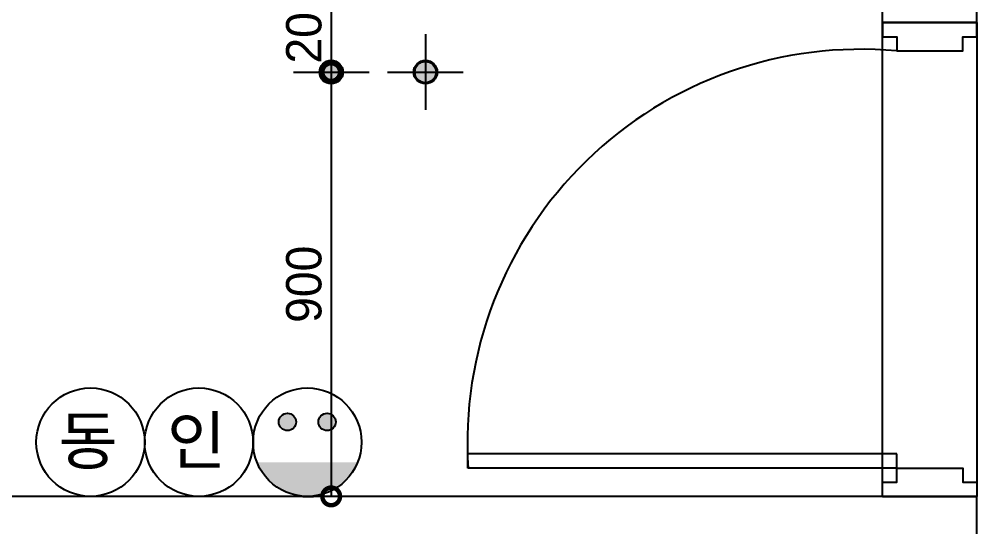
# Model space of a CAD drawing. Header units: inches. Extents: x 220271 to 272471, y 38563 to 64452.
# Drawn here: x 254996 to 257028, y 56871 to 57947 of the extents above; entities that cross this region are included whole.
import ezdxf

# ---------------------------------------------------------------- set-up
doc = ezdxf.new("R2010")
doc.units = ezdxf.units.IN
doc.header["$LTSCALE"] = 50
doc.header["$MEASUREMENT"] = 0
for name, color, linetype in [('07-DIM WAL', 5, 'Continuous'), ('F-WALL1', 2, 'Continuous'), ('RC-LIGHT', 7, 'Continuous'), ('도면층4', 4, 'Continuous'), ('도면층5', 5, 'Continuous'), ('설비', 140, 'Continuous')]:
    doc.layers.add(name, color=color, linetype=linetype)
doc.styles.add('스타일1', font='HY울릉도M.TTF')
doc.styles.add('코레일둥고', font='Korail_Round_Gothic_Medium.ttf')
doc.dimstyles.new('30', dxfattribs={"dimscale": 30, "dimtxt": 2.5, "dimasz": 2.5, "dimexe": 1.25, "dimexo": 2, "dimtad": 1, "dimdec": 0, "dimtxsty": '스타일1', "dimblk": 'DOTSMALL', "dimcen": 2.5, "dimclrd": 1, "dimclre": 1, "dimclrt": 7, "dimadec": 0, "dimazin": 0, "dimtfac": 1, "dimtdec": 0, "dimtix": 1, "dimtmove": 0, "dimatfit": 3, "dimldrblk": 'DOTSMALL', "dimfxl": 1.25, "dimarcsym": 0})

# ---------------------------------------------------------------- blocks, each defined once
blk = doc.blocks.new('메인도면')
at = {"layer": 'F-WALL1'}
for p, q in [((291641.2, 95145.8), (291641.2, 97065.8)), ((291841.2, 95145.8), (291841.2, 97065.8)), ((291641.2, 94140.8), (288821.2, 94140.8)), ((291841.2, 93985.8), (291841.2, 94140.8))]:
    blk.add_line(p, q, dxfattribs=at)
at = {"layer": '도면층4'}
for p, q in [((291641.2, 94140.8), (291641.2, 95145.8)), ((291641.2, 95145.8), (291841.2, 95145.8)), ((291841.2, 95145.8), (291841.2, 94140.8)), ((290761.2, 94200.8), (290761.2, 94230.8)), ((291671.2, 94230.8), (290761.7, 94230.8)), ((291671.2, 94200.8), (291671.2, 94230.8)), ((291671.2, 94200.8), (290761.2, 94200.8)), ((291841.2, 94140.8), (291641.2, 94140.8)), ((291641.2, 94140.8), (291841.2, 94140.8))]:
    blk.add_line(p, q, dxfattribs=at)
for points in [[(291641.2, 95145.8), (291641.2, 95115.8), (291671.2, 95115.8), (291671.2, 95085.8), (291811.2, 95085.8), (291811.2, 95115.8), (291841.2, 95115.8), (291841.2, 95145.8), (291641.2, 95145.8)], [(291641.2, 94140.8), (291641.2, 94170.8), (291671.2, 94170.8), (291671.2, 94200.8), (291811.2, 94200.8), (291811.2, 94170.8), (291841.2, 94170.8), (291841.2, 94140.8), (291641.2, 94140.8)]]:
    blk.add_lwpolyline(points, dxfattribs=at)
at = {"layer": '도면층5'}
blk.add_arc((291594.8, 94254.4), 834.8, 84.7529, 183.6862, dxfattribs=at)
blk = doc.blocks.new('cjswjdeh')
blk.add_blockref('메인도면', (-34813.2, 2184))
blk = doc.blocks.new('1')
at = {"linetype": 'Continuous'}
h = blk.add_hatch(color=4, dxfattribs=at)
h.dxf.hatch_style = 1
edge = h.paths.add_edge_path()
edge.add_arc((11539653.5, -14273503.8), 37.5, 0, 360)
at = {"color": 1, "linetype": 'Continuous'}
for p, q in [((11539653.5, -14273637.1), (11539653.5, -14273370.5)), ((11539520.2, -14273503.8), (11539786.8, -14273503.8))]:
    blk.add_line(p, q, dxfattribs=at)
at = {"color": 4, "linetype": 'Continuous'}
for radius in [41.5, 37.5]:
    blk.add_circle((11539653.5, -14273503.8), radius, dxfattribs=at)
blk = doc.blocks.new('egoo')
at = {"layer": '설비'}
h = blk.add_hatch(color=140, dxfattribs=at)
edge = h.paths.add_edge_path()
edge.add_arc((1015645.3, 443433.7), 22.3, 0, 360)
h = blk.add_hatch(color=140, dxfattribs=at)
edge = h.paths.add_edge_path()
edge.add_arc((1015747.7, 443433.7), 22.3, 0, 360)
h = blk.add_hatch(color=140, dxfattribs=at)
edge = h.paths.add_edge_path()
edge.add_line((1015826.3, 443329.1), (1015566.6, 443329.1))
edge.add_ellipse((1015696.5, 443381.5), major_axis=(99, 99), ratio=1, start_angle=156.9578, end_angle=293.0422)
at = {"layer": '설비', "color": 140}
for centre, radius in [((1015696.5, 443381.5), 140), ((1015645.3, 443433.7), 22.3), ((1015747.7, 443433.7), 22.3)]:
    blk.add_circle(centre, radius, dxfattribs=at)
blk = doc.blocks.new('DLSXJSPT')
at = {"layer": '설비', "color": 140}
blk.add_circle((242956, 103418.4), 115, dxfattribs=at)
at = {"layer": '설비', "color": 140, "style": '코레일둥고'}
blk.add_text('인', height=100, dxfattribs=at).set_placement((242888.1, 103372))
blk = doc.blocks.new('_DOTSMALL')
at = {"color": 0, "linetype": 'ByBlock', "const_width": 0.5}
blk.add_lwpolyline([(-0.0625, 0, 1), (0.0625, 0, 1)], format="xyb", close=True, dxfattribs=at)
blk = doc.blocks.new('*D130')
at = {"layer": '07-DIM WAL', "color": 1, "lineweight": -2, "transparency": 16777216}
for p, q in [((255657.9, 58110.1), (255657.9, 57760.1)), ((255597.9, 58035.1), (255620.4, 58035.1)), ((255597.9, 57835.1), (255620.4, 57835.1))]:
    blk.add_line(p, q, dxfattribs=at)
at = {"layer": 'Defpoints', "color": 0, "transparency": 16777216}
for p in [(255657.9, 58035.1), (255657.9, 57835.1), (255657.9, 57835.1)]:
    blk.add_point(p, dxfattribs=at)
at = {"layer": '07-DIM WAL', "color": 1, "lineweight": -2, "transparency": 16777216, "xscale": 75, "yscale": 75, "zscale": 75}
for p, rotation in [((255657.9, 58035.1), 270), ((255657.9, 57835.1), 90)]:
    blk.add_blockref('_DOTSMALL', p, dxfattribs=dict(at, rotation=rotation))
at = {"layer": '07-DIM WAL', "color": 7, "transparency": 16777216, "insert": (255600.2, 57935.1), "char_height": 75, "attachment_point": 5, "rotation": 90, "style": '스타일1'}
blk.add_mtext('200', dxfattribs=at)
blk = doc.blocks.new('*D131')
at = {"layer": '07-DIM WAL', "color": 1, "lineweight": -2, "transparency": 16777216}
for p, q in [((255597.9, 57835.1), (255620.4, 57835.1)), ((255657.9, 57835.1), (255657.9, 56935.1)), ((255597.9, 56935.1), (255620.4, 56935.1))]:
    blk.add_line(p, q, dxfattribs=at)
at = {"layer": 'Defpoints', "color": 0, "transparency": 16777216}
for p in [(255657.9, 57835.1), (255657.9, 56935.1), (255657.9, 56935.1)]:
    blk.add_point(p, dxfattribs=at)
at = {"layer": '07-DIM WAL', "color": 1, "lineweight": -2, "transparency": 16777216, "xscale": 75, "yscale": 75, "zscale": 75}
for p, rotation in [((255657.9, 57835.1), 90), ((255657.9, 56935.1), 270)]:
    blk.add_blockref('_DOTSMALL', p, dxfattribs=dict(at, rotation=rotation))
at = {"layer": '07-DIM WAL', "color": 7, "transparency": 16777216, "insert": (255600.2, 57385.1), "char_height": 75, "attachment_point": 5, "rotation": 90, "style": '스타일1'}
blk.add_mtext('900', dxfattribs=at)

msp = doc.modelspace()

# ---------------------------------------------------------------- linework, layer by layer
at = {"layer": '설비', "color": 140}
msp.add_circle((255147.1, 57050.1), 115, dxfattribs=at)

# ---------------------------------------------------------------- block references
at = {"layer": '07-DIM WAL'}
msp.add_blockref('cjswjdeh', (0, -39389.7), dxfattribs=at)
at = {"layer": 'RC-LIGHT', "xscale": 0.6024096385271789, "yscale": 0.6024096385271789, "zscale": 0.6024096385271789, "rotation": 270}
for p in [(8854154.2, 7009433.6), (8854354.2, 7009433.6)]:
    msp.add_blockref('1', p, dxfattribs=at)
at = {"layer": '설비'}
msp.add_blockref('DLSXJSPT', (12421.1, -46368.3), dxfattribs=at)
at = {"layer": '설비', "color": 140, "xscale": 0.8214285869294655, "yscale": 0.8214285869294655, "zscale": 0.8214285869294655, "rotation": 359.9999999999999}
msp.add_blockref('egoo', (-578715, -307156.1), dxfattribs=at)

# ---------------------------------------------------------------- texts
at = {"layer": '설비', "color": 140, "style": '코레일둥고'}
msp.add_text('동', height=100, dxfattribs=at).set_placement((255079.2, 57003.7))

# ---------------------------------------------------------------- dimensions: what is measured, and where the dimension line sits
at = {"layer": '07-DIM WAL'}
for base, p1, p2, picture, middle in [((255657.9, 57835.1), (255657.9, 58035.1), (255657.9, 57835.1), '*D130', (255600.2, 57935.1)), ((255657.9, 56935.1), (255657.9, 57835.1), (255657.9, 56935.1), '*D131', (255600.2, 57385.1))]:
    dim = msp.add_linear_dim(base=base, p1=p1, p2=p2, angle=90, dimstyle='30', dxfattribs=at)
    dim.commit()
    dim.dimension.update_dxf_attribs({"geometry": picture, "text_midpoint": middle})

doc.saveas('drawing.dxf')
